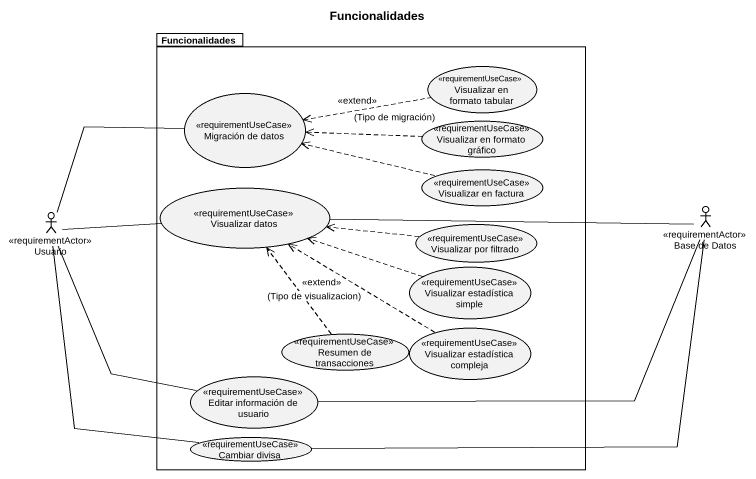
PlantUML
@startuml
title Funcionalidades
package Funcionalidades {
  usecase "Visualizar en formato tabular" as Visualizar_en_formato <<requirementUseCase>>
  usecase "Migración de datos" as Migración_de_datos <<requirementUseCase>>
  usecase "Visualizar en formato gráfico" as Visualizar_en_formato_2 <<requirementUseCase>>
  usecase "Visualizar datos" as Visualizar_datos <<requirementUseCase>>
  usecase "Visualizar en factura" as Visualizar_en_factura <<requirementUseCase>>
  usecase "Visualizar por filtrado" as Visualizar_por_filtrado <<requirementUseCase>>
  usecase "Visualizar estadística simple" as Visualizar_estadística <<requirementUseCase>>
  usecase "Resumen de transacciones" as Resumen_de_transacciones <<requirementUseCase>>
  usecase "Visualizar estadística compleja" as Visualizar_estadística_2 <<requirementUseCase>>
  usecase "Editar información de usuario" as Editar_información_de <<requirementUseCase>>
  usecase "Cambiar divisa" as Cambiar_divisa <<requirementUseCase>>
}
actor Usuario <<requirementActor>>
actor "Base de Datos" as Base_de_Datos <<requirementActor>>
Visualizar_en_formato .left.> Migración_de_datos : <<extend>>\n(Tipo de migración)
Visualizar_en_formato_2 .left.> Migración_de_datos
Visualizar_datos -right- Base_de_Datos
Visualizar_en_factura .left.> Migración_de_datos
Usuario -right- Migración_de_datos
Usuario -right- Visualizar_datos
Usuario -- Editar_información_de
Usuario -- Cambiar_divisa
Visualizar_por_filtrado .left.> Visualizar_datos
Visualizar_estadística .left.> Visualizar_datos
Resumen_de_transacciones .up.> Visualizar_datos : <<extend>>
Visualizar_estadística_2 .up.> Visualizar_datos : (Tipo de visualizacion)
Editar_información_de -right- Base_de_Datos
Cambiar_divisa -right- Base_de_Datos
@enduml
